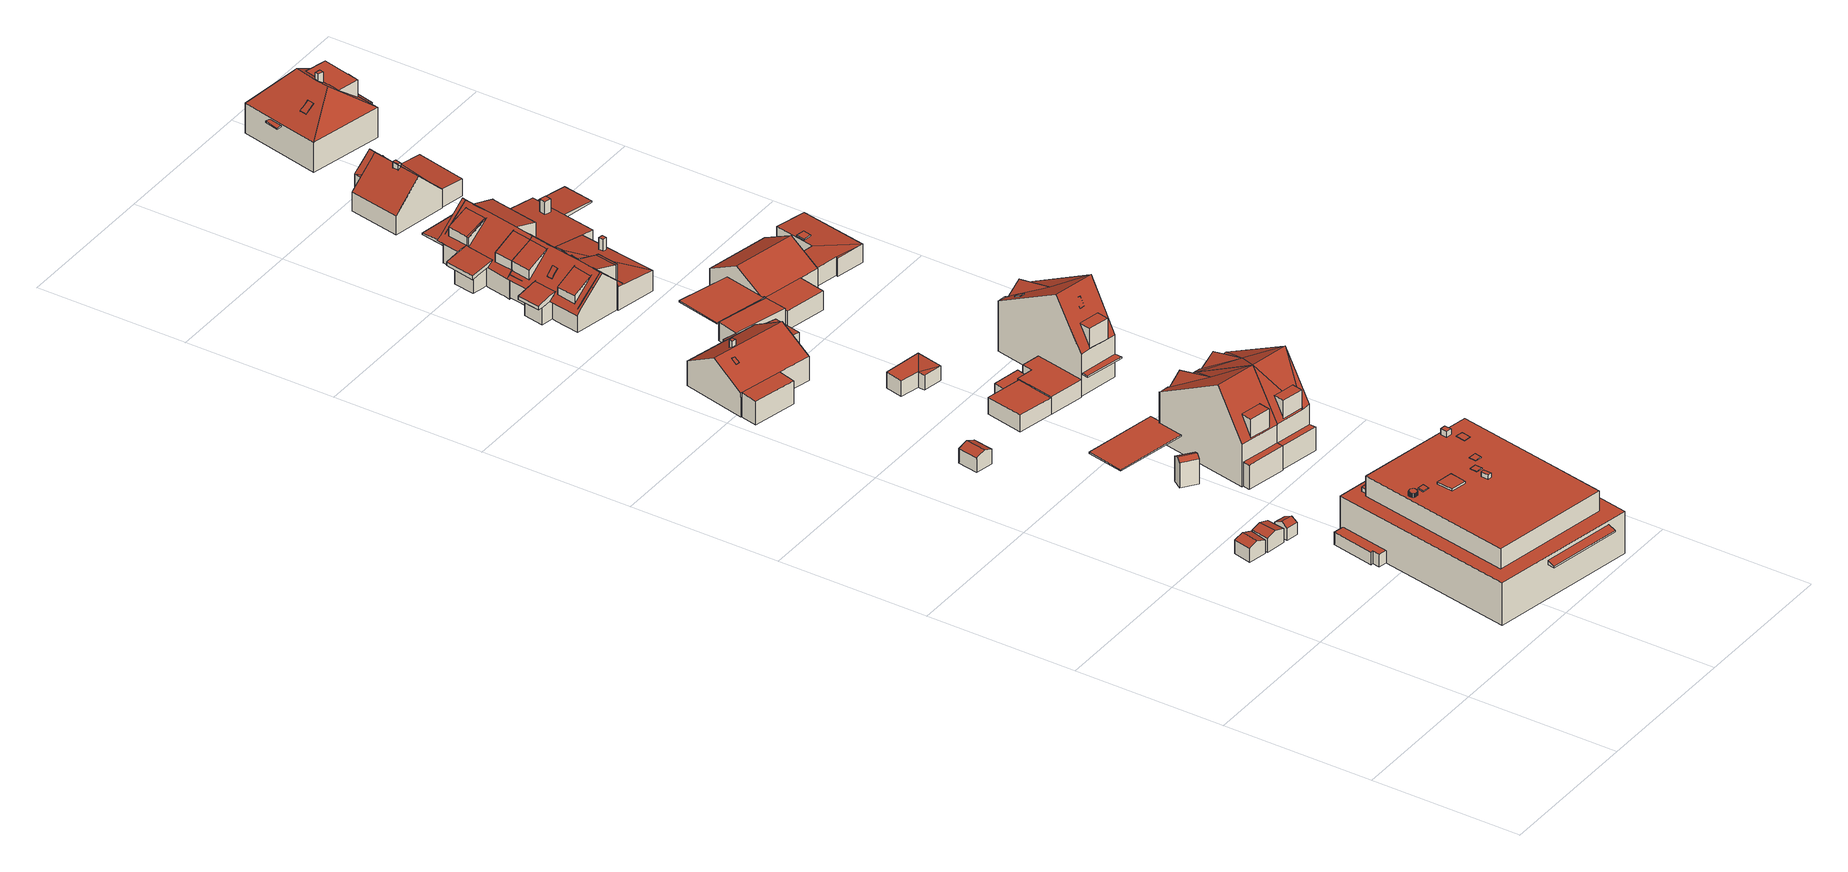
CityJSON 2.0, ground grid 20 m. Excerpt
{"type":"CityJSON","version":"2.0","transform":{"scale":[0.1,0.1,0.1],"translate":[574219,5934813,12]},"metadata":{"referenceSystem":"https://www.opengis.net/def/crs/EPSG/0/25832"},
"CityObjects":{
"building1":{"type":"Building","attributes":{"Grundfläche 2D":"5.919784","Grundhöhe NN":"13.697"},"geometry":[{"type":"Solid","lod":"3","boundaries":[[[[0,1,2,3]],[[4,1,0,5]],[[3,2,6,7]],[[5,0,3,7,8]],[[4,5,8,9]],[[6,2,1,4,9]],[[8,7,6,9]]]],"semantics":{"surfaces":[{"type":"RoofSurface"},{"type":"WallSurface"},{"type":"GroundSurface"}],"values":[[0,0,1,1,1,1,2]]}}]},
"building2":{"type":"Building","attributes":{"Grundfläche 2D":"6.331446","Grundhöhe NN":"13.686"},"geometry":[{"type":"Solid","lod":"3","boundaries":[[[[10,11,12,13]],[[14,10,13,15]],[[15,13,12,16,17]],[[14,15,17,18]],[[11,10,14,18,19]],[[12,11,19,16]],[[17,16,19,18]]]],"semantics":{"surfaces":[{"type":"RoofSurface"},{"type":"WallSurface"},{"type":"GroundSurface"}],"values":[[0,0,1,1,1,1,2]]}}]},
"building3":{"type":"Building","attributes":{"Grundfläche 2D":"3.086854","Grundhöhe NN":"13.659"},"geometry":[{"type":"Solid","lod":"3","boundaries":[[[[20,21,22,23]],[[24,21,20,25]],[[23,22,26,27]],[[25,20,23,27,28]],[[24,25,28,29]],[[26,22,21,24,29]],[[27,26,29,28]]]],"semantics":{"surfaces":[{"type":"RoofSurface"},{"type":"WallSurface"},{"type":"GroundSurface"}],"values":[[0,0,1,1,1,1,2]]}}]},
"building4":{"type":"Building","attributes":{"Grundfläche 2D":"6.857608","Grundhöhe NN":"13.890"},"geometry":[{"type":"Solid","lod":"3","boundaries":[[[[30,31,32,33,34]],[[35,30,34,36]],[[36,34,33,32,37,38]],[[35,36,38,39]],[[31,30,35,39,40]],[[32,31,40,37]],[[38,37,40,39]]]],"semantics":{"surfaces":[{"type":"RoofSurface"},{"type":"WallSurface"},{"type":"GroundSurface"}],"values":[[0,0,1,1,1,1,2]]}}]},
"building5":{"type":"Building","attributes":{"Grundfläche 2D":"514.078541","Grundhöhe NN":"12.837"},"children":["building5-1","building5-2","building5-3","building5-4","building5-5","building5-6","building5-7","building5-8","building5-9","building5-10"],"geometry":[{"type":"MultiSurface","lod":"3","boundaries":[[[41,42,43,44],[45,46,47,48],[49,50,51,52],[53,54,55,56],[57,58,59,60],[61,62,63,64],[65,66,67,68,69,70,71,72,73,74,75,76,77,78,79,80,81,82,83,84,85,86,87,88,89,90,91,92,93,94,95,96,97,98],[99,100,101,102],[103,104,105,106]],[[107,108,109,110],[111,112,113,114]],[[115,116,117,118,119,120]],[[114,113,44,43]],[[41,44,113,112]],[[42,41,112,111]],[[111,114,43,42]],[[119,121,122,110,109,123,124,120]],[[107,110,122,125]],[[108,107,125,126]],[[109,108,126,123]],[[115,120,124,127]],[[116,115,127,128]],[[117,116,128,129]],[[118,117,129,130]],[[119,118,130,121]],[[122,121,130,129,128,127,124,123,126,125]]],"semantics":{"surfaces":[{"type":"RoofSurface"},{"type":"WallSurface"},{"type":"GroundSurface"}],"values":[0,0,0,1,1,1,1,1,1,1,1,1,1,1,1,1,2]}}]},
"building5-1":{"type":"BuildingInstallation","parents":["building5"],"geometry":[{"type":"MultiSurface","lod":"3","boundaries":[[[131,132,133,134,135,136,137,138,139,140,141,142,143,144,145,146,147,148,149,150,151,152,153,154,155,156,157,158,159,160,161,162,163,164]],[[138,137,67,66]],[[134,133,71,70]],[[135,134,70,69]],[[136,135,69,68]],[[137,136,68,67]],[[139,138,66,65]],[[140,139,65,98]],[[141,140,98,97]],[[142,141,97,96]],[[143,142,96,95]],[[144,143,95,94]],[[145,144,94,93]],[[146,145,93,92]],[[147,146,92,91]],[[148,147,91,90]],[[149,148,90,89]],[[150,149,89,88]],[[151,150,88,87]],[[152,151,87,86]],[[153,152,86,85]],[[154,153,85,84]],[[155,154,84,83]],[[156,155,83,82]],[[157,156,82,81]],[[158,157,81,80]],[[159,158,80,79]],[[160,159,79,78]],[[161,160,78,77]],[[162,161,77,76]],[[163,162,76,75]],[[164,163,75,74]],[[131,164,74,73]],[[132,131,73,72]],[[133,132,72,71]]],"semantics":{"surfaces":[{"type":"RoofSurface"},{"type":"WallSurface"}],"values":[0,1,1,1,1,1,1,1,1,1,1,1,1,1,1,1,1,1,1,1,1,1,1,1,1,1,1,1,1,1,1,1,1,1,1]}}]},
"building5-2":{"type":"BuildingInstallation","parents":["building5"],"geometry":[{"type":"MultiSurface","lod":"3","boundaries":[[[165,166,167,168]],[[168,167,103,106]],[[165,168,106,105]],[[166,165,105,104]],[[167,166,104,103]]],"semantics":{"surfaces":[{"type":"RoofSurface"},{"type":"WallSurface"}],"values":[0,1,1,1,1]}}]},
"building5-3":{"type":"BuildingInstallation","parents":["building5"],"geometry":[{"type":"MultiSurface","lod":"3","boundaries":[[[169,170,171,172]],[[172,171,101,100]],[[169,172,100,99]],[[170,169,99,102]],[[171,170,102,101]]],"semantics":{"surfaces":[{"type":"RoofSurface"},{"type":"WallSurface"}],"values":[0,1,1,1,1]}}]},
"building5-4":{"type":"BuildingInstallation","parents":["building5"],"geometry":[{"type":"MultiSurface","lod":"3","boundaries":[[[173,174,175,176]],[[176,175,51,50]],[[173,176,50,49]],[[174,173,49,52]],[[175,174,52,51]]],"semantics":{"surfaces":[{"type":"RoofSurface"},{"type":"WallSurface"}],"values":[0,1,1,1,1]}}]},
"building5-5":{"type":"BuildingInstallation","parents":["building5"],"geometry":[{"type":"MultiSurface","lod":"3","boundaries":[[[177,178,179,180]],[[180,179,48,47]],[[177,180,47,46]],[[178,177,46,45]],[[179,178,45,48]]],"semantics":{"surfaces":[{"type":"RoofSurface"},{"type":"WallSurface"}],"values":[0,1,1,1,1]}}]},
"building5-6":{"type":"BuildingInstallation","parents":["building5"],"geometry":[{"type":"MultiSurface","lod":"3","boundaries":[[[181,182,183,184]],[[181,184,55,54]],[[182,181,54,53]],[[184,183,56,55]],[[183,182,53,56]]],"semantics":{"surfaces":[{"type":"RoofSurface"},{"type":"WallSurface"}],"values":[0,1,1,1,1]}}]},
"building5-7":{"type":"BuildingInstallation","parents":["building5"],"geometry":[{"type":"MultiSurface","lod":"3","boundaries":[[[185,186,187,188]],[[188,187,189,190]],[[185,188,190,191]],[[186,185,191,192]],[[187,186,192,189]]],"semantics":{"surfaces":[{"type":"RoofSurface"},{"type":"WallSurface"}],"values":[0,1,1,1,1]}}]},
"building5-8":{"type":"BuildingInstallation","parents":["building5"],"geometry":[{"type":"MultiSurface","lod":"3","boundaries":[[[193,194,195,196]],[[195,194,57,60]],[[196,195,60,59]],[[193,196,59,58]],[[194,193,58,57]]],"semantics":{"surfaces":[{"type":"RoofSurface"},{"type":"WallSurface"}],"values":[0,1,1,1,1]}}]},
"building5-9":{"type":"BuildingInstallation","parents":["building5"],"geometry":[{"type":"MultiSurface","lod":"3","boundaries":[[[197,198,199,200]],[[198,197,63,62]],[[199,198,62,61]],[[200,199,61,64]],[[197,200,64,63]]],"semantics":{"surfaces":[{"type":"RoofSurface"},{"type":"WallSurface"}],"values":[0,1,1,1,1]}}]},
"building5-10":{"type":"BuildingInstallation","parents":["building5"],"geometry":[{"type":"MultiSurface","lod":"3","boundaries":[[[201,202,203,204,205,206]],[[207,208,201,206]],[[208,209,202,201]],[[209,210,203,202]],[[204,203,210,211,212,207,206,205]],[[211,210,209,208,207,212]]],"semantics":{"surfaces":[{"type":"RoofSurface"},{"type":"WallSurface"},{"type":"OuterCeilingSurface"}],"values":[0,1,1,1,1,2]}}]},
"building6":{"type":"Building","attributes":{"Grundfläche 2D":"3.457278","Grundhöhe NN":"13.653"},"geometry":[{"type":"Solid","lod":"3","boundaries":[[[[213,214,215,216]],[[217,213,216,218]],[[218,216,215,219,220]],[[217,218,220,221]],[[214,213,217,221,222]],[[215,214,222,219]],[[220,219,222,221]]]],"semantics":{"surfaces":[{"type":"RoofSurface"},{"type":"WallSurface"},{"type":"GroundSurface"}],"values":[[0,0,1,1,1,1,2]]}}]},
"building7":{"type":"Building","attributes":{"Grundfläche 2D":"76.332406","Grundhöhe NN":"13.913"},"children":["building7-1","building7-2"],"geometry":[{"type":"Solid","lod":"3","boundaries":[[[[223,224,225,226,227,228,229,230]],[[231,228,227]],[[228,231,232,233,234]],[[235,228,234]],[[229,228,235]],[[236,227,226,237,238,239]],[[240,241,242,243]],[[244,224,223,230,245,246,247]],[[226,225,224,244,247,246,248,237]],[[236,239,238,237,248,249,241,240]],[[231,227,236,240,250,251,232]],[[233,232,251,252]],[[234,233,252,253]],[[229,235,234,253,254]],[[230,229,254,245]],[[242,241,249,255]],[[243,242,255,256]],[[240,243,256,250]],[[254,253,252,251,250,256,255,249,248,246,245]]]],"semantics":{"surfaces":[{"type":"RoofSurface"},{"type":"WallSurface"},{"type":"GroundSurface"}],"values":[[0,0,0,0,0,0,0,1,1,1,1,1,1,1,1,1,1,1,2]]}}]},
"building7-1":{"type":"BuildingInstallation","parents":["building7"],"geometry":[{"type":"MultiSurface","lod":"3","boundaries":[[[257,258,259,260,261]],[[260,259,262]],[[258,257,263]],[[262,259,258,263,264]]],"semantics":{"surfaces":[{"type":"RoofSurface"},{"type":"WallSurface"}],"values":[0,1,1,1]}}]},
"building7-2":{"type":"BuildingInstallation","parents":["building7"],"geometry":[{"type":"MultiSurface","lod":"3","boundaries":[[[265,266,267,268,244,269]],[[270,247,244,268]],[[247,271,269,244]],[[271,272,265,269]],[[272,273,266,265]],[[273,274,267,266]],[[274,270,268,267]],[[270,274,273,272,271,247]]],"semantics":{"surfaces":[{"type":"RoofSurface"},{"type":"WallSurface"},{"type":"OuterCeilingSurface"}],"values":[0,1,1,1,1,1,1,2]}}]},
"building8":{"type":"Building","attributes":{"Grundfläche 2D":"117.257903","Grundhöhe NN":"13.636"},"children":["building8-1","building8-2","building8-3"],"geometry":[{"type":"Solid","lod":"3","boundaries":[[[[275,276,277,278,279,280]],[[281,282,278,277]],[[283,284,275,280]],[[285,286,287,288]],[[279,278,282,289,290]],[[279,290,291,280]],[[275,292,293,276]],[[287,294,295,281,277,276,293,296,288]],[[281,295,289,282]],[[283,280,291,297]],[[284,283,297,298]],[[275,284,298,292]],[[285,288,296,299]],[[286,285,299,300]],[[287,286,300,294]],[[297,291,290,289,295,294,300,299,296,293,292,298]]]],"semantics":{"surfaces":[{"type":"RoofSurface"},{"type":"WallSurface"},{"type":"GroundSurface"}],"values":[[0,0,0,0,1,1,1,1,1,1,1,1,1,1,1,2]]}}]},
"building8-1":{"type":"BuildingInstallation","parents":["building8"],"geometry":[{"type":"MultiSurface","lod":"3","boundaries":[[[301,302,303]],[[304,305,302,301]],[[305,304,306,307]],[[302,305,307,308]],[[308,301,303,302]],[[301,309,301,303]],[[309,306,304,301]]],"semantics":{"surfaces":[{"type":"RoofSurface"},{"type":"WallSurface"}],"values":[0,0,1,1,1,1,1]}}]},
"building8-2":{"type":"BuildingInstallation","parents":["building8"],"geometry":[{"type":"MultiSurface","lod":"3","boundaries":[[[310,311,312,313]],[[314,315,313,312]],[[310,313,315,316]],[[311,310,316,317]],[[317,314,312,311]]],"semantics":{"surfaces":[{"type":"RoofSurface"},{"type":"WallSurface"}],"values":[0,1,1,1,1]}}]},
"building8-3":{"type":"BuildingInstallation","parents":["building8"],"geometry":[{"type":"MultiSurface","lod":"3","boundaries":[[[318,319,320,321]],[[322,323,319,318]],[[324,322,318,321]],[[325,324,321,320]],[[323,325,320,319]],[[323,322,324,325]]],"semantics":{"surfaces":[{"type":"RoofSurface"},{"type":"WallSurface"},{"type":"OuterCeilingSurface"}],"values":[0,1,1,1,1,2]}}]},
"building9":{"type":"Building","attributes":{"Grundfläche 2D":"15.318436","Grundhöhe NN":"13.750"},"geometry":[{"type":"Solid","lod":"3","boundaries":[[[[326,327,328,329]],[[330,326,331]],[[327,326,330]],[[332,333,329,328]],[[333,334,326,329]],[[334,335,331,326]],[[335,336,330,331]],[[336,337,327,330]],[[337,332,328,327]],[[333,332,337,336,335,334]]]],"semantics":{"surfaces":[{"type":"RoofSurface"},{"type":"WallSurface"},{"type":"GroundSurface"}],"values":[[0,0,0,1,1,1,1,1,1,2]]}}]},
"building10":{"type":"Building","attributes":{"Grundfläche 2D":"73.096197","Grundhöhe NN":"13.967"},"children":["building10-1"],"geometry":[{"type":"Solid","lod":"3","boundaries":[[[[338,339,340,341]],[[342,339,338]],[[343,339,342]],[[339,343,344,232,231]],[[227,339,231]],[[345,339,227]],[[340,339,345]],[[346,227,236,347,348]],[[347,345,227,346,348]],[[349,345,347]],[[350,240,243,351]],[[243,240,352,353]],[[351,243,353,354]],[[350,351,354,355]],[[338,341,356,357]],[[343,342,338,357,358]],[[344,343,358,359]],[[232,344,359,360]],[[227,231,232,360,352,240,236]],[[347,236,240,350,349]],[[345,349,350,355,361,340]],[[341,340,361,356]],[[352,360,359,358,357,356,361,355,354,353]]]],"semantics":{"surfaces":[{"type":"RoofSurface"},{"type":"WallSurface"},{"type":"GroundSurface"}],"values":[[0,0,0,0,0,0,0,0,0,0,0,1,1,1,1,1,1,1,1,1,1,1,2]]}}]},
"building10-1":{"type":"BuildingInstallation","parents":["building10"],"geometry":[{"type":"MultiSurface","lod":"3","boundaries":[[[362,363,364,365,366,346]],[[365,367,366]],[[362,368,363]],[[367,365,364,363,368,348]]],"semantics":{"surfaces":[{"type":"RoofSurface"},{"type":"WallSurface"}],"values":[0,1,1,1]}}]},
"building11":{"type":"Building","attributes":{"Grundfläche 2D":"134.752748","Grundhöhe NN":"13.921"},"children":["building11-1","building11-2","building11-3","building11-4"],"geometry":[{"type":"Solid","lod":"3","boundaries":[[[[369,370,371,372,373,374]],[[375,374,373]],[[376,374,375]],[[377,378,379,380,369,374,376]],[[381,382,383,384,385,369,380]],[[386,387,388,389]],[[390,391,392,393,394,395,396,397]],[[398,399,400,401,402,403,404]],[[372,371,405,406]],[[373,372,406,407]],[[376,375,373,407,408]],[[377,376,408,409]],[[378,377,409,410]],[[396,381,380,379,378,410,411,397]],[[412,413,385,384,383,382,381,396,414,415,416]],[[370,369,385,413,412,416,405,371]],[[417,388,387,400,399,418]],[[389,388,417,419]],[[386,389,419,420]],[[397,411,421,403,390]],[[390,403,402,391]],[[391,402,401,392]],[[386,394,393,392,401,400,387]],[[394,386,420,422,395]],[[395,422,414,396]],[[403,421,423,404]],[[398,404,423,424]],[[399,398,424,418]],[[409,408,407,406,405,416,415,414,422,420,419,417,418,424,423,421,411,410]]]],"semantics":{"surfaces":[{"type":"RoofSurface"},{"type":"WallSurface"},{"type":"GroundSurface"}],"values":[[0,0,0,0,0,0,0,0,1,1,1,1,1,1,1,1,1,1,1,1,1,1,1,1,1,1,1,1,2]]}}]},
"building11-1":{"type":"BuildingInstallation","parents":["building11"],"geometry":[{"type":"MultiSurface","lod":"3","boundaries":[[[425,426,427,428,429]],[[430,431,428,427]],[[431,432,429,428]],[[426,425,429,432,433,434]],[[427,426,434,430]]],"semantics":{"surfaces":[{"type":"RoofSurface"},{"type":"WallSurface"}],"values":[0,1,1,1,1]}}]},
"building11-2":{"type":"BuildingInstallation","parents":["building11"],"geometry":[{"type":"MultiSurface","lod":"3","boundaries":[[[435,436,437,438]],[[439,438,437,440]],[[441,436,435,442]],[[435,438,439,442]],[[437,436,441,440]]],"semantics":{"surfaces":[{"type":"RoofSurface"},{"type":"WallSurface"}],"values":[0,1,1,1,1]}}]},
"building11-3":{"type":"BuildingInstallation","parents":["building11"],"geometry":[{"type":"MultiSurface","lod":"3","boundaries":[[[443,444,445,446]],[[444,443,383,384]],[[444,384,445]],[[446,383,443]]],"semantics":{"surfaces":[{"type":"RoofSurface"},{"type":"WallSurface"}],"values":[0,1,1,1]}}]},
"building11-4":{"type":"BuildingInstallation","parents":["building11"],"geometry":[{"type":"MultiSurface","lod":"3","boundaries":[[[413,447,448,449]],[[412,450,447,413]],[[448,447,450,451]],[[449,448,451,452]],[[413,449,452,412]],[[450,412,452,451]]],"semantics":{"surfaces":[{"type":"RoofSurface"},{"type":"WallSurface"},{"type":"OuterCeilingSurface"}],"values":[0,1,1,1,1,2]}}]},
"building12":{"type":"Building","attributes":{"Grundfläche 2D":"22.000614","Grundhöhe NN":"13.381"},"children":["building12-1"],"geometry":[{"type":"Solid","lod":"3","boundaries":[[[[453,454,455,456]],[[455,457,458,459,456]],[[458,460,461,453,456,459]],[[453,461,460,462,454]],[[455,454,462,457]],[[462,460,458,457]]]],"semantics":{"surfaces":[{"type":"RoofSurface"},{"type":"WallSurface"},{"type":"GroundSurface"}],"values":[[0,1,1,1,1,2]]}}]},
"building12-1":{"type":"BuildingInstallation","parents":["building12"],"geometry":[{"type":"MultiSurface","lod":"3","boundaries":[[[463,464,465,453,466,467,468]],[[468,467,469,470]],[[464,463,471,472]],[[465,464,472,473]],[[465,473,461,459,456,466,453]],[[466,456,459,469,467]],[[463,468,470,471]],[[470,469,459,461,473,472,471]]],"semantics":{"surfaces":[{"type":"RoofSurface"},{"type":"WallSurface"},{"type":"OuterCeilingSurface"}],"values":[0,1,1,1,1,1,1,2]}}]},
"building13":{"type":"Building","attributes":{"Grundfläche 2D":"130.626003","Grundhöhe NN":"12.996"},"children":["building13-1","building13-2","building13-3","building13-4","building13-5","building13-6","building13-7"],"geometry":[{"type":"MultiSurface","lod":"3","boundaries":[[[474,475,476,477,478]],[[479,477,476,480,481]],[[482,483,484,485,486,487,488,489]],[[484,490,491,492,493,494,495,496,497,498,499,500,501,502,503,504,487,486,485]],[[505,506,507,508]],[[497,496,495,494,493,505,508,479,481,480,509,510,511,512,498]],[[513,514,515,516]],[[517,518,515],[519,520,521,522,517]],[[523,515,518]],[[476,475,474,520,519,510,509,480]],[[508,477,479]],[[521,478,477,508,522]],[[474,478,521,520]],[[514,524,525,517]],[[518,517,525,526]],[[523,518,526,527]],[[516,515,523,527,528]],[[529,530,503,502,501,500,499,498,512,516,528,531,532]],[[533,534,535,503,530,536]],[[537,538,539,486,540,533,536,541]],[[542,543,538,537,544]],[[545,546,485,542,544]],[[547,548,549,550,551,546,545,552]],[[494,553,549,548,524,514,554]],[[554,514,513,555]],[[555,513,516,512]],[[525,524,548,547,552,545,544,537,541,536,530,529,532,531,528,527,526]],[[533,540,486,487,504,503,535,534]],[[482,489,488,487,486,539,538,543,542,485,484,483]],[[484,485,546,551,550,549,553,494,493,492,491,490]],[[494,554,555,508,507,506,505,493]],[[510,508,555]],[[510,555,509]],[[509,555,512,511,510]]],"semantics":{"surfaces":[{"type":"RoofSurface"},{"type":"WallSurface"},{"type":"GroundSurface"}],"values":[0,0,0,0,0,0,0,0,0,1,1,1,1,1,1,1,1,1,1,1,1,1,1,1,1,1,2,0,0,0,0,0,0,0]}}]},
"building13-1":{"type":"BuildingInstallation","parents":["building13"],"geometry":[{"type":"MultiSurface","lod":"3","boundaries":[[[556,557,558,559,560,561,562,563,564]],[[489,482,556,564]],[[556,482,483,484,559,558,557]],[[488,489,564,563,487]]],"semantics":{"surfaces":[{"type":"RoofSurface"},{"type":"WallSurface"}],"values":[0,1,1,1]}}]},
"building13-2":{"type":"BuildingInstallation","parents":["building13"],"geometry":[{"type":"MultiSurface","lod":"3","boundaries":[[[565,566,567,568,569,570]],[[565,570,571,572]],[[573,574,568,567]],[[574,575,571,570,569,568]],[[572,573,567,566,565]]],"semantics":{"surfaces":[{"type":"RoofSurface"},{"type":"WallSurface"}],"values":[0,1,1,1,1]}}]},
"building13-3":{"type":"BuildingInstallation","parents":["building13"],"geometry":[{"type":"MultiSurface","lod":"3","boundaries":[[[576,577,578,579,580,581,582]],[[583,577,576]],[[579,578,577,583,584,585]],[[585,580,579]]],"semantics":{"surfaces":[{"type":"RoofSurface"},{"type":"WallSurface"}],"values":[0,1,1,1]}}]},
"building13-4":{"type":"BuildingInstallation","parents":["building13"],"geometry":[{"type":"MultiSurface","lod":"3","boundaries":[[[586,587,588,589,590,591]],[[592,593,591,590]],[[594,592,590,589]],[[595,587,586,591,593,596]],[[587,595,597,594,589,588]]],"semantics":{"surfaces":[{"type":"RoofSurface"},{"type":"WallSurface"}],"values":[0,1,1,1,1]}}]},
"building13-5":{"type":"BuildingInstallation","parents":["building13"],"geometry":[{"type":"MultiSurface","lod":"3","boundaries":[[[598,599,600,601]],[[600,599,602,603]],[[601,600,603,604]],[[598,601,604,605]],[[599,598,605,602]]],"semantics":{"surfaces":[{"type":"RoofSurface"},{"type":"WallSurface"}],"values":[0,1,1,1,1]}}]},
"building13-6":{"type":"BuildingInstallation","parents":["building13"],"geometry":[{"type":"MultiSurface","lod":"3","boundaries":[[[500,606,607,608,609]],[[607,606,501,610]],[[610,608,607]],[[606,500,501]]],"semantics":{"surfaces":[{"type":"RoofSurface"},{"type":"WallSurface"}],"values":[0,1,1,1]}}]},
"building13-7":{"type":"BuildingInstallation","parents":["building13"],"geometry":[{"type":"MultiSurface","lod":"3","boundaries":[[[611,612,613,614]],[[614,613,615,616]],[[611,614,616,617]],[[612,611,617,618]],[[613,612,618,615]]],"semantics":{"surfaces":[{"type":"RoofSurface"},{"type":"WallSurface"}],"values":[0,1,1,1,1]}}]},
"building14":{"type":"Building","attributes":{"Grundfläche 2D":"139.522378","Grundhöhe NN":"12.713"},"children":["building14-1","building14-2","building14-3","building14-4","building14-5"],"geometry":[{"type":"MultiSurface","lod":"3","boundaries":[[[619,620,621,622,623,624,625,626,627,628]],[[629,630,631,632,633,634,635]],[[498,512,511,636,637,624,623,622,621,638,639,640,641,642,643]],[[644,645,646,647,648,649]],[[641,640,650,651,644,649,648,652,653]],[[651,645,644]],[[653,652,654,655,641]],[[502,501,500,499,498,643,642,641,655,654,656,657,658,659,633,632,660,661,662,504,503]],[[515,523,663,664,665,666,667,668,516]],[[628,651,650]],[[628,650,640,639,619]],[[619,639,638]],[[620,619,638,621]],[[636,669,626,625,624]],[[645,651,628,627,626,669,646]],[[670,671,662,661,630,629]],[[631,630,661,660,632]],[[633,659,672,673,635,634]],[[673,670,629,635]],[[498,499,500,501,502,503,674,675,676,677,678,516,512]],[[679,680,681,682,637,512,516,668,667]],[[683,684,681,680,685]],[[683,685,645]],[[645,685,686,644]],[[687,644,686,688]],[[689,649,687,688,690]],[[689,690,691,692,693,655,653,694]],[[695,696,697,698,699,692,691,700]],[[701,702,703,704,705,696,695,706]],[[707,708,703,702,709]],[[710,711,712,713,707,709,714]],[[715,716,674,503,717,718,719,720,711,710,721]],[[663,523,515,516,678,722]],[[665,664,663,722,723]],[[665,723,679,667,666]],[[702,701,706,695,700,691,690,688,686,685,680,679,723,722,678,677,676,675,674,716,715,721,710,714,709]],[[636,682,669]],[[512,637,682,636,511]],[[682,681,684,683,646,669]],[[647,646,687]],[[644,687,646,683,645]],[[647,687,649,648]],[[652,648,649,689,694,653]],[[652,653,655,654]],[[654,655,693,692,658,657,656]],[[696,705,659,658,692,699,698,697]],[[659,704,703,672]],[[705,704,659]],[[708,670,673,672,703]],[[708,707,671,670]],[[712,662,671,713]],[[713,671,707]],[[720,719,718,717,503,504,662,712,711]]],"semantics":{"surfaces":[{"type":"RoofSurface"},{"type":"WallSurface"},{"type":"GroundSurface"}],"values":[0,0,0,0,0,0,0,0,0,1,1,1,1,1,1,1,1,1,1,1,1,1,1,1,1,1,1,1,1,1,1,1,1,1,1,2,0,0,0,0,0,0,0,0,0,0,0,0,0,0,0,0,0]}}]},
"building14-1":{"type":"BuildingInstallation","parents":["building14"],"geometry":[{"type":"MultiSurface","lod":"3","boundaries":[[[724,725,726]],[[727,726,725]],[[728,729,730,731,727,725,732]],[[724,726,632]],[[730,729,733]],[[731,730,733,734,633,727]],[[632,726,727,633]]],"semantics":{"surfaces":[{"type":"RoofSurface"},{"type":"WallSurface"}],"values":[0,0,0,1,1,1,1]}}]},
"building14-2":{"type":"BuildingInstallation","parents":["building14"],"geometry":[{"type":"MultiSurface","lod":"3","boundaries":[[[735,736,737,738]],[[736,735,739,740]],[[741,737,736,740,742]],[[741,743,738,737]],[[743,739,735,738]]],"semantics":{"surfaces":[{"type":"RoofSurface"},{"type":"WallSurface"}],"values":[0,1,1,1,1]}}]},
"building14-3":{"type":"BuildingInstallation","parents":["building14"],"geometry":[{"type":"MultiSurface","lod":"3","boundaries":[[[744,745,606,500,746]],[[500,606,501]],[[745,744,747]],[[606,745,747,501]]],"semantics":{"surfaces":[{"type":"RoofSurface"},{"type":"WallSurface"}],"values":[0,1,1,1]}}]},
"building14-4":{"type":"BuildingInstallation","parents":["building14"],"geometry":[{"type":"MultiSurface","lod":"3","boundaries":[[[748,749,750,751,752]],[[748,752,751,753,754,755]],[[749,748,755,756]],[[750,749,756,757]],[[757,753,751,750]],[[755,754,753,757,756]]],"semantics":{"surfaces":[{"type":"RoofSurface"},{"type":"WallSurface"},{"type":"OuterCeilingSurface"}],"values":[0,1,1,1,1,2]}}]},
"building14-5":{"type":"BuildingInstallation","parents":["building14"],"geometry":[{"type":"MultiSurface","lod":"3","boundaries":[[[758,759,760,761]],[[762,763,761,760]],[[763,764,758,761]],[[764,765,759,758]],[[765,762,760,759]],[[765,764,763,762]]],"semantics":{"surfaces":[{"type":"RoofSurface"},{"type":"WallSurface"},{"type":"OuterCeilingSurface"}],"values":[0,1,1,1,1,2]}}]},
"building15":{"type":"Building","attributes":{"Grundfläche 2D":"145.579526","Grundhöhe NN":"13.058"},"children":["building15-1"],"geometry":[{"type":"Solid","lod":"3","boundaries":[[[[766,767,768,769,770]],[[771,770,769]],[[766,770,772,773,774]],[[775,776,777,469]],[[778,779,780,781]],[[470,469,777,782,780,779]],[[783,784,785,786]],[[775,469,787,788]],[[776,775,788,789]],[[777,776,789,790]],[[470,779,778,791,792]],[[470,792,787,469]],[[777,790,793,782]],[[768,767,794,795,785,784,796,797,781,780,782,793,798]],[[778,781,797,791]],[[786,785,795,799]],[[783,786,799,800]],[[784,783,800,796]],[[769,768,798,801]],[[771,769,801,802]],[[770,771,802,803]],[[772,770,803,804]],[[773,772,804,805]],[[766,774,773,805,806]],[[767,766,806,794]],[[801,798,793,790,789,788,787,792,791,797,796,800,799,795,794,806,805,804,803,802]]]],"semantics":{"surfaces":[{"type":"RoofSurface"},{"type":"WallSurface"},{"type":"GroundSurface"}],"values":[[0,0,0,0,0,0,0,1,1,1,1,1,1,1,1,1,1,1,1,1,1,1,1,1,1,2]]}}]},
"building15-1":{"type":"BuildingInstallation","parents":["building15"],"geometry":[{"type":"MultiSurface","lod":"3","boundaries":[[[807,808,809,810,811]],[[812,811,810,809,813,814]],[[807,811,812,815]],[[808,807,815,816]],[[809,808,816,813]]],"semantics":{"surfaces":[{"type":"RoofSurface"},{"type":"WallSurface"}],"values":[0,1,1,1,1]}}]},
"building16":{"type":"Building","attributes":{"Grundfläche 2D":"87.193778","Grundhöhe NN":"12.739"},"children":["building16-1","building16-2"],"geometry":[{"type":"Solid","lod":"3","boundaries":[[[[817,818,819,820,821,822]],[[823,824,825,826]],[[827,817,822,821,828,829,824,823,830]],[[830,831,832,827]],[[831,833,832]],[[834,835,836,837]],[[825,838,837,836]],[[832,817,827]],[[818,817,832,833]],[[820,819,839,840]],[[828,821,820,840,841]],[[824,829,828,841,842,837,838]],[[838,825,824]],[[823,826,843,844]],[[831,830,823,844,845]],[[833,831,845,846]],[[839,819,818,833,846]],[[834,837,842,847]],[[835,834,847,848]],[[825,836,835,848,843,826]],[[840,839,846,845,844,843,848,847,842,841]]]],"semantics":{"surfaces":[{"type":"RoofSurface"},{"type":"WallSurface"},{"type":"GroundSurface"}],"values":[[0,0,0,0,0,0,0,1,1,1,1,1,1,1,1,1,1,1,1,1,2]]}}]},
"building16-1":{"type":"BuildingInstallation","parents":["building16"],"geometry":[{"type":"MultiSurface","lod":"3","boundaries":[[[849,850,851,852]],[[852,851,853,854]],[[849,852,854,855]],[[850,849,855,856]],[[851,850,856,853]]],"semantics":{"surfaces":[{"type":"RoofSurface"},{"type":"WallSurface"}],"values":[0,1,1,1,1]}}]},
"building16-2":{"type":"BuildingInstallation","parents":["building16"],"geometry":[{"type":"MultiSurface","lod":"3","boundaries":[[[857,858,859,860,861,862]],[[863,864,865,860,859,858]],[[865,866,861,860]],[[866,867,862,861]],[[867,863,858,857,862]]],"semantics":{"surfaces":[{"type":"RoofSurface"},{"type":"WallSurface"}],"values":[0,1,1,1,1]}}]},
"building17":{"type":"Building","attributes":{"Grundfläche 2D":"110.925445","Grundhöhe NN":"12.779"},"children":["building17-1","building17-2","building17-3","building17-4"],"geometry":[{"type":"Solid","lod":"3","boundaries":[[[[868,869,870,871,872,873,874,875,876,877]],[[878,879,880,881,882,883,884]],[[883,882,881,885,886,887],[876,888,889,890,891,892,871,870,869,868,877]],[[884,883,887]],[[885,881,880]],[[876,875,888]],[[872,871,892]],[[873,872,892,891,890,889,888,875,874]],[[880,879,878,884,893,894]],[[885,880,894,895]],[[887,886,885,895,896]],[[884,887,896,893]],[[896,895,894,893]]]],"semantics":{"surfaces":[{"type":"RoofSurface"},{"type":"WallSurface"},{"type":"GroundSurface"}],"values":[[0,0,0,0,0,1,1,1,1,1,1,1,2]]}}]},
"building17-1":{"type":"BuildingInstallation","parents":["building17"],"geometry":[{"type":"MultiSurface","lod":"3","boundaries":[[[897,898,899,900]],[[900,899,901,902]],[[897,900,902,903]],[[898,897,903,904]],[[899,898,904,901]]],"semantics":{"surfaces":[{"type":"RoofSurface"},{"type":"WallSurface"}],"values":[0,1,1,1,1]}}]},
"building17-2":{"type":"BuildingInstallation","parents":["building17"],"geometry":[{"type":"MultiSurface","lod":"3","boundaries":[[[905,906,907,908,909,910]],[[905,910,909,911,912,913]],[[913,914,907,906,905]],[[914,915,908,907]],[[915,911,909,908]]],"semantics":{"surfaces":[{"type":"RoofSurface"},{"type":"WallSurface"}],"values":[0,1,1,1,1]}}]},
"building17-3":{"type":"BuildingInstallation","parents":["building17"],"geometry":[{"type":"MultiSurface","lod":"3","boundaries":[[[916,917,918,919]],[[920,921,919,918]],[[921,922,916,919]],[[922,923,917,916]],[[923,920,918,917]],[[923,922,921,920]]],"semantics":{"surfaces":[{"type":"RoofSurface"},{"type":"WallSurface"},{"type":"OuterCeilingSurface"}],"values":[0,1,1,1,1,2]}}]},
"building17-4":{"type":"BuildingInstallation","parents":["building17"],"geometry":[{"type":"MultiSurface","lod":"3","boundaries":[[[924,925,926,927]],[[924,928,929,925]],[[926,925,929,930]],[[927,926,930,931]],[[924,927,931,928]],[[929,928,931,930]]],"semantics":{"surfaces":[{"type":"RoofSurface"},{"type":"WallSurface"},{"type":"OuterCeilingSurface"}],"values":[0,1,1,1,1,2]}}]}
},
"vertices":[
[95,367,40],[90,344,40],[102,341,36],[108,364,36],[78,346,36],[83,370,36],[102,341,17],[108,364,17],[83,370,17],[78,346,17],
[119,338,40],[132,336,36],[136,360,36],[123,362,40],[106,340,36],[110,364,36],[136,360,17],[110,364,17],[106,340,17],[132,336,17],
[156,341,38],[140,344,38],[138,335,33],[154,332,33],[141,354,33],[157,351,33],[138,335,17],[154,332,17],[157,351,17],[141,354,17],
[69,698,44],[81,696,39],[86,723,39],[80,724,41],[74,725,44],[57,701,39],[62,728,39],[86,723,19],[62,728,19],[57,701,19],[81,696,19],
[320,33,93],[359,240,93],[201,270,93],[162,63,93],[254,190,93],[250,168,93],[229,172,93],[232,194,93],[330,214,93],[321,215,93],[323,228,93],[332,226,93],[305,191,93],[303,181,93],[294,183,93],[295,192,93],[286,178,93],[285,168,93],[276,170,93],[277,179,93],[219,197,93],[210,199,93],[212,207,93],[221,206,93],[204,204,93],[204,203,93],[203,203,93],[203,202,93],[202,201,93],[201,201,93],[201,200,93],[200,200,93],[199,200,93],[198,200,93],[197,200,93],[196,201,93],[195,201,93],[195,202,93],[194,203,93],[194,204,93],[194,205,93],[194,206,93],[194,207,93],[195,207,93],[195,208,93],[195,209,93],[196,209,93],[197,209,93],[197,210,93],[198,210,93],[199,210,93],[200,210,93],[201,210,93],[202,209,93],[203,208,93],[204,207,93],[204,206,93],[204,205,93],[316,236,93],[317,245,93],[324,244,93],[323,235,93],[277,161,93],[276,150,93],[271,151,93],[272,161,93],[335,9,66],[382,257,66],[185,294,66],[139,46,66],[359,240,66],[320,33,66],[162,63,66],[201,270,66],[171,293,25],[160,236,25],[163,236,25],[161,226,25],[172,224,25],[185,290,25],[172,224,8],[139,46,8],[185,294,8],[185,290,8],[335,9,8],[382,257,8],[171,293,8],[160,236,8],[163,236,8],[161,226,8],
[199,200,98],[200,200,98],[201,200,98],[201,201,98],[202,201,98],[203,202,98],[203,203,98],[204,203,98],[204,204,98],[204,205,98],[204,206,98],[204,207,98],[203,208,98],[202,209,98],[201,210,98],[200,210,98],[199,210,98],[198,210,98],[197,210,98],[197,209,98],[196,209,98],[195,209,98],[195,208,98],[195,207,98],[194,207,98],[194,206,98],[194,205,98],[194,204,98],[194,203,98],[195,202,98],[195,201,98],[196,201,98],[197,200,98],[198,200,98],
[271,151,99],[276,150,99],[277,161,99],[272,161,99],
[316,236,101],[323,235,101],[324,244,101],[317,245,101],
[330,214,94],[332,226,94],[323,228,94],[321,215,94],
[250,168,96],[254,190,96],[232,194,96],[229,172,96],
[303,181,94],[305,191,94],[295,192,94],[294,183,94],
[222,269,72],[224,276,72],[206,279,72],[205,272,72],[206,279,66],[205,272,66],[222,269,66],[224,276,66],
[285,168,94],[286,178,94],[277,179,94],[276,170,94],
[212,207,94],[210,199,94],[219,197,94],[221,206,94],
[212,32,61],[210,22,57],[308,4,57],[308,5,58],[309,13,61],[309,14,61],[309,14,55],[212,32,55],[210,22,55],[308,4,55],[308,5,55],[309,13,55],
[182,485,55],[187,491,51],[168,506,51],[163,499,55],[178,480,51],[159,494,51],[168,506,17],[159,494,17],[178,480,17],[187,491,17],
[225,562,86],[223,563,86],[216,529,106],[205,472,140],[259,461,140],[242,506,117],[235,557,88],[236,560,86],[276,547,89],[277,552,86],[267,554,86],[267,551,88],[251,554,103],[252,423,77],[197,434,77],[199,434,77],[211,431,77],[252,423,52],[199,434,52],[197,425,52],[250,414,52],[223,563,44],[236,560,19],[223,563,19],[223,563,42],[197,434,19],[199,434,19],[252,423,19],[277,552,19],[267,554,19],[267,551,19],[235,557,19],[197,425,19],[250,414,19],
[215,447,104],[211,432,104],[240,426,104],[243,441,104],[231,444,104],[240,426,78],[211,432,79],[212,432,79],
[228,578,44],[130,597,44],[120,548,44],[216,529,44],[225,562,44],[216,529,42],[225,562,42],[228,578,42],[130,597,42],[120,548,42],
[67,973,49],[111,962,49],[121,1005,75],[18,1029,75],[8,987,49],[9,986,49],[131,1048,49],[28,1072,49],[4,964,48],[62,951,48],[149,1000,46],[157,1037,46],[130,1043,49],[122,1006,49],[28,1072,16],[8,987,16],[9,986,16],[67,973,16],[111,962,16],[130,1043,16],[131,1048,16],[122,1006,16],[4,964,16],[62,951,16],[149,1000,16],[157,1037,16],
[34,1016,70],[39,1015,70],[34,1016,71],[32,1009,66],[37,1008,66],[32,1009,65],[37,1008,65],[39,1015,69],[34,1016,69],
[57,1026,79],[58,1031,79],[53,1032,79],[52,1027,79],[53,1032,68],[52,1027,71],[57,1026,71],[58,1031,68],
[90,1064,46],[88,1058,46],[106,1053,46],[108,1059,46],[90,1064,44],[88,1058,44],[108,1059,44],[106,1053,44],
[165,850,39],[195,870,40],[144,879,40],[139,856,39],[190,836,38],[164,841,38],[144,879,18],[139,856,18],[165,850,18],[164,841,18],[190,836,18],[195,870,18],
[318,540,89],[293,497,117],[329,542,88],[319,544,87],[303,543,103],[286,547,88],[286,550,86],[311,451,140],[278,434,104],[292,415,78],[291,416,79],[303,413,79],[303,413,52],[302,404,52],[252,423,20],[250,414,20],[302,404,20],[303,413,20],[319,544,20],[318,540,20],[286,547,20],[286,550,20],[277,552,20],[329,542,20],
[266,437,104],[263,422,104],[291,416,104],[292,416,104],[295,431,104],[292,416,79],[263,422,78],
[310,712,141],[327,798,90],[328,803,87],[319,805,87],[318,801,90],[293,756,117],[302,804,105],[285,807,90],[286,812,87],[274,814,87],[261,751,124],[255,723,141],[248,685,77],[250,685,77],[263,683,77],[291,677,77],[302,675,77],[200,694,42],[210,744,42],[162,754,42],[152,704,42],[236,756,43],[233,742,43],[211,746,43],[210,744,43],[200,694,43],[247,684,43],[248,685,43],[261,751,43],[201,771,32],[196,747,32],[210,744,32],[211,746,32],[233,742,32],[236,756,32],[238,764,32],[328,803,19],[319,805,19],[318,801,19],[285,807,19],[286,812,19],[274,814,19],[261,751,19],[302,675,49],[302,675,51],[248,685,19],[250,685,19],[302,675,19],[162,754,19],[196,747,19],[152,704,19],[200,694,19],[236,756,19],[247,684,19],[238,764,19],[201,771,19],
[279,794,99],[278,794,99],[276,785,104],[282,784,104],[284,793,99],[276,785,103],[282,784,103],[284,793,98],[279,794,98],[278,794,98],
[275,704,117],[282,703,117],[283,709,128],[276,711,128],[276,711,127],[283,709,127],[282,703,116],[275,704,116],
[263,683,105],[291,677,105],[294,693,105],[266,699,105],
[250,685,51],[248,676,51],[301,665,51],[250,685,49],[248,676,49],[301,665,49],
[125,1093,39],[118,1065,39],[190,1046,38],[196,1076,38],[190,1046,14],[196,1076,14],[196,1076,37],[125,1093,14],[125,1093,37],[118,1065,14],
[206,1135,39],[137,1154,39],[123,1094,39],[196,1076,39],[196,1078,39],[194,1078,39],[196,1078,37],[194,1078,37],[206,1135,37],[137,1154,37],[123,1094,37],
[135,1262,63],[132,1262,64],[131,1262,64],[126,1233,64],[130,1233,63],[94,1239,74],[100,1268,74],[99,1265,74],[40,1280,34],[47,1279,35],[58,1277,37],[58,1278,37],[63,1305,37],[63,1308,37],[52,1310,35],[45,1311,34],[51,1239,37],[50,1235,37],[55,1235,42],[91,1228,75],[91,1231,75],[93,1239,75],[98,1265,75],[105,1308,75],[110,1335,75],[108,1335,73],[106,1335,72],[77,1341,44],[76,1341,44],[73,1341,41],[69,1342,37],[118,1223,50],[124,1222,44],[125,1223,44],[126,1233,44],[131,1262,44],[132,1262,44],[143,1329,44],[137,1330,50],[125,1263,42],[118,1226,42],[143,1329,42],[137,1330,42],[118,1224,42],[172,1213,38],[132,1262,42],[135,1262,41],[130,1233,42],[126,1233,42],[190,1320,36],[118,1226,10],[118,1224,10],[172,1213,10],[190,1320,10],[137,1330,10],[76,1341,10],[73,1341,10],[108,1335,10],[77,1341,10],[67,1304,41],[67,1308,41],[71,1327,41],[67,1304,10],[52,1307,10],[52,1307,35],[62,1305,37],[66,1305,40],[66,1305,10],[47,1280,35],[48,1288,35],[47,1280,10],[63,1277,10],[63,1277,42],[62,1272,10],[56,1238,10],[56,1238,42],[62,1272,42],[63,1275,42],[63,1275,10],[66,1236,52],[118,1226,50],[125,1263,50],
[40,1280,39],[58,1277,44],[63,1276,45],[67,1275,46],[69,1282,46],[69,1284,46],[71,1298,46],[73,1306,46],[45,1311,39],
[115,1280,63],[123,1278,56],[125,1278,53],[126,1285,53],[118,1287,62],[116,1287,63],[116,1287,62],[115,1280,62],[125,1278,52],[126,1285,52],[118,1287,61],
[93,1266,71],[65,1271,55],[64,1270,55],[60,1245,55],[88,1240,70],[88,1241,70],[88,1244,70],[65,1271,44],[64,1270,44],[60,1245,44],
[77,1290,54],[77,1286,54],[81,1286,58],[86,1285,63],[88,1293,63],[78,1294,54],[88,1293,62],[78,1294,53],[86,1285,62],[77,1286,53],[77,1290,53],[81,1286,57],
[131,1309,54],[120,1311,63],[119,1303,63],[129,1301,53],[120,1311,62],[119,1303,62],[129,1301,52],[131,1309,53],
[77,1341,57],[72,1314,57],[102,1309,72],[102,1312,72],[72,1314,44],
[174,1281,54],[179,1280,54],[180,1286,54],[174,1287,54],[180,1286,37],[174,1287,38],[174,1281,38],[179,1280,37],
[131,1428,72],[126,1400,72],[125,1394,72],[125,1393,72],[120,1368,72],[119,1362,72],[148,1356,64],[149,1356,63],[161,1419,63],[162,1422,63],[50,1376,39],[82,1370,45],[83,1376,45],[89,1407,45],[90,1410,45],[82,1412,44],[58,1416,39],[148,1356,44],[142,1357,50],[127,1403,72],[131,1428,71],[144,1425,59],[128,1431,75],[123,1401,75],[115,1360,75],[162,1420,42],[161,1420,42],[161,1419,43],[168,1418,35],[171,1434,35],[167,1429,38],[162,1422,43],[162,1422,42],[163,1436,43],[149,1434,56],[130,1442,75],[129,1437,75],[94,1448,42],[89,1449,38],[88,1444,38],[82,1412,38],[83,1376,44],[82,1370,44],[75,1372,38],[207,1317,34],[215,1364,35],[223,1408,35],[168,1417,41],[153,1420,42],[142,1357,42],[149,1356,44],[50,1376,34],[59,1375,35],[66,1415,35],[58,1416,34],[73,1341,7],[76,1341,7],[77,1341,7],[108,1335,7],[137,1330,7],[153,1420,7],[153,1421,7],[153,1421,50],[152,1415,50],[161,1420,43],[157,1421,47],[161,1420,7],[162,1420,7],[166,1419,38],[166,1419,7],[168,1431,38],[168,1431,7],[93,1444,7],[93,1444,42],[109,1441,57],[163,1431,43],[86,1407,7],[86,1407,42],[87,1410,42],[88,1414,42],[93,1443,42],[93,1443,7],[80,1408,7],[65,1410,7],[65,1410,35],[80,1408,38],[82,1408,38],[82,1408,7],[60,1382,35],[63,1399,35],[60,1382,7],[81,1378,7],[81,1378,42],[76,1379,38],[63,1381,36],[76,1379,7],[76,1353,7],[76,1352,7],[76,1352,41],[76,1353,42],[79,1370,42],[80,1375,42],[80,1375,7],[207,1317,7],[223,1408,7],
[119,1401,71],[119,1402,71],[89,1407,57],[90,1410,57],[124,1430,72],[125,1432,71],[95,1438,57],[91,1415,57],[124,1428,71],[95,1438,45],[91,1415,45],
[202,1385,54],[200,1377,54],[209,1375,54],[211,1383,54],[202,1385,37],[200,1377,37],[209,1375,36],[205,1376,36],[211,1383,36],
[112,1361,72],[81,1366,57],[111,1359,72],[81,1366,44],
[163,1432,34],[168,1465,31],[101,1477,31],[95,1443,34],[96,1443,34],[95,1443,29],[96,1443,29],[163,1432,29],[168,1465,29],[101,1477,29],
[263,1355,28],[270,1396,28],[223,1405,31],[215,1364,31],[223,1405,26],[215,1364,26],[263,1355,26],[270,1396,26],
[311,1089,38],[286,1094,38],[279,1062,36],[310,1056,36],[348,1045,36],[309,1053,36],[365,1135,36],[322,1144,38],[314,1103,38],[189,1042,37],[244,1030,37],[252,1066,37],[212,1162,37],[203,1120,61],[288,1102,61],[297,1144,37],[278,1060,37],[302,1128,20],[294,1130,20],[291,1119,20],[300,1117,20],[196,1078,11],[189,1042,11],[244,1030,11],[252,1066,11],[212,1162,11],[194,1078,11],[278,1060,11],[286,1094,11],[291,1119,11],[294,1130,11],[297,1144,11],[279,1062,11],[300,1117,11],[302,1128,11],[310,1056,11],[309,1053,11],[348,1045,11],[365,1135,11],[322,1144,11],[311,1089,11],
[327,1101,40],[329,1112,40],[318,1114,40],[316,1104,40],[316,1103,40],[316,1103,38],[318,1114,38],[316,1104,38],[327,1101,38],[329,1112,38],
[160,1580,69],[155,1581,63],[124,1587,33],[111,1519,33],[147,1512,69],[154,1548,69],[206,1598,29],[197,1573,33],[198,1573,32],[202,1572,29],[178,1577,52],[184,1505,33],[184,1506,33],[183,1602,52],[160,1607,29],[160,1580,35],[155,1581,29],[217,1499,30],[231,1566,31],[202,1572,32],[184,1506,32],[197,1573,32],[124,1587,7],[111,1519,7],[184,1505,7],[184,1506,7],[202,1572,7],[206,1598,7],[160,1607,7],[155,1581,7],[217,1499,7],[231,1566,7],
[152,1540,74],[154,1548,74],[150,1549,74],[149,1541,74],[150,1549,65],[149,1541,65],[152,1540,69],[154,1548,68],
[191,1585,41],[192,1588,41],[190,1589,44],[187,1589,46],[186,1584,46],[191,1583,41],[192,1588,40],[190,1589,43],[187,1589,45],[186,1584,45],[191,1583,40],
[238,1695,75],[238,1694,75],[236,1683,75],[234,1677,75],[263,1670,75],[267,1686,75],[267,1687,75],[275,1722,75],[246,1729,75],[243,1717,75],[178,1733,49],[174,1715,49],[163,1664,49],[219,1682,87],[222,1698,87],[230,1731,87],[187,1772,49],[261,1642,49],[271,1686,49],[285,1749,49],[275,1722,52],[268,1690,52],[267,1687,52],[267,1686,52],[263,1670,52],[187,1772,8],[163,1664,8],[261,1642,8],[285,1749,8],
[231,1696,95],[232,1701,95],[225,1703,95],[224,1698,95],[225,1703,86],[224,1698,86],[231,1696,80],[232,1701,81],
[201,1697,73],[196,1698,69],[190,1700,64],[188,1691,64],[199,1688,73],[201,1695,73],[199,1688,72],[201,1695,72],[201,1697,72],[190,1700,63],[188,1691,63],
[172,1735,47],[167,1716,47],[174,1715,47],[178,1733,47],[174,1715,45],[178,1733,45],[172,1735,45],[167,1716,45],
[271,1686,40],[266,1663,40],[277,1660,40],[283,1684,40],[271,1686,38],[266,1663,38],[277,1660,38],[283,1684,38]
]}
